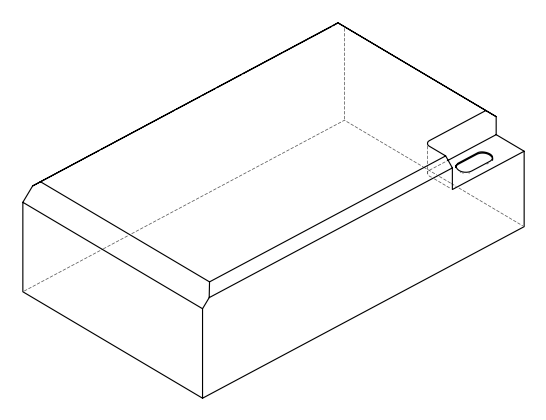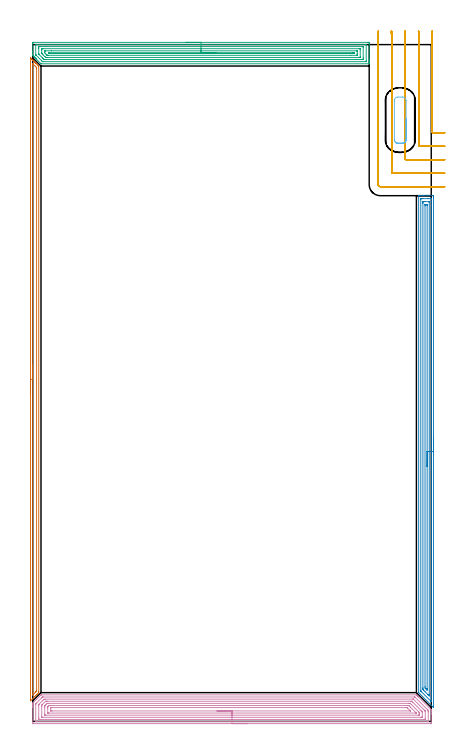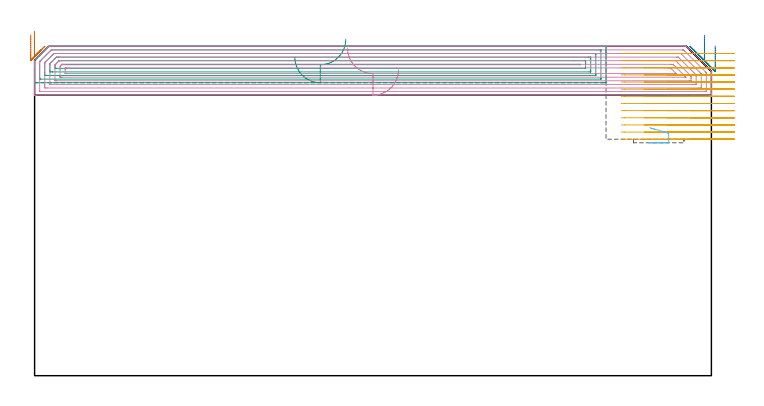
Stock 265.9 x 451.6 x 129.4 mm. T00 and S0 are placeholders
(PLAN: 6 operations, 1 tool changes, 60.4 min)
(1 AREA_MILL | FG_CHAMFER_SURFACE | UGT0205_001 | 6.99 min | 6599 mm3)
(2 AREA_MILL_1 | FG_CHAMFER_SURFACE_1 | UGT0205_001 | 10.99 min | 17305 mm3)
(3 AREA_MILL_2 | FG_CHAMFER_SURFACE_2 | UGT0205_001 | 10.9 min | 23566 mm3)
(4 AREA_MILL_3 | FG_CHAMFER_SURFACE_3 | UGT0205_001 | 15.05 min | 48293 mm3)
(5 MILL_CORNER_NOTCH_RECTANGULAR | CORNER_NOTCH_RECTANGULAR | NXT0201_011 | Follow Part, ap 3, ae 75% | 16.28 min | 150885 mm3)
(6 MILL_RECTANGULAR_POCKET | POCKET_RECTANGULAR_STRAIGHT | NXT0201_011 | Follow Part, ap 3, ae 75% | 0.25 min | 1106 mm3)
(TOOL UGT0205_001 | Chamfer Mill 20 x 3 x 45 deg. | D20 FL50 Z2)
(TOOL NXT0201_011 | ENDMILL 12mm [2P460-1200-NA 1630] | D12 FL38 Z6)
(OP 1 AREA_MILL)
G17 G21 G94 G90
T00 M6
G54
G17 G0 G90 X-1.5 Y218.25 S1061 M3
G43 Z139.4 H0
Z133.9
G94 G1 Y218.288 Z133.028 F250.
Y218.402 Z132.164
Y218.591 Z131.312
Y218.853 Z130.48
Y219.187 Z129.674
Y219.59 Z128.9
Y220.058 Z128.164
Y220.59 Z127.472
Y221.179 Z126.829
Y221.822 Z126.24
Y222.514 Z125.708
Y223.25 Z125.24
Y224.024 Z124.837
Y224.83 Z124.503
Y225.662 Z124.241
Y226.514 Z124.052
Y227.378 Z123.938
Y228.25 Z123.9
Y442.541
X-1.495 Y442.779 Z123.904
X-1.494 Y442.782 Z123.905
X-1.478 Y442.779 Z123.921
X-1.181 Y442.481 Z124.219
X-0.968 Y442.27 Z124.428
X-0.883 Y442.183 Z124.516
X-0.758 Y442.059 Z124.641
X-0.672 Y441.974 Z124.724
X-0.585 Y441.886 Z124.814
X-0.464 Y441.765 Z124.935
X-0.377 Y441.679 Z125.019
X-0.288 Y441.588 Z125.112
X-0.171 Y441.471 Z125.229
X-0.081 Y441.383 Z125.315
X0.01 Y441.29 Z125.41
X0.123 Y441.177 Z125.522
X0.215 Y441.087 Z125.611
X0.308 Y440.992 Z125.707
X0.417 Y440.884 Z125.816
X0.511 Y440.791 Z125.907
X0.606 Y440.695 Z126.005
X0.711 Y440.59 Z126.11
X0.806 Y440.496 Z126.202
X0.903 Y440.397 Z126.303
X1.004 Y440.296 Z126.404
X1.102 Y440.2 Z126.498
X1.201 Y440.099 Z126.601
X1.298 Y440.002 Z126.698
X1.398 Y439.904 Z126.794
X1.499 Y439.801 Z126.898
X1.592 Y439.708 Z126.991
X1.694 Y439.608 Z127.09
X1.797 Y439.504 Z127.196
X1.886 Y439.415 Z127.285
X1.989 Y439.313 Z127.385
X2.094 Y439.206 Z127.494
X2.179 Y439.121 Z127.579
X2.285 Y439.017 Z127.681
X2.392 Y438.908 Z127.792
X2.473 Y438.827 Z127.873
X2.581 Y438.721 Z127.977
X3.468 Y437.834 Z128.864
X3.584 Y437.717 Z128.982
X3.912 Y437.389 Z129.31
X3.928 Y437.372 Z129.325
X4.002 Y437.295 Z129.38
X4. Y436.824 Z129.4
Y19.676
X4.002 Y19.205 Z129.38
X3.927 Y19.126 Z129.325
X3.026 Y18.225 Z128.425
X2.691 Y17.89 Z128.088
X2.114 Y17.314 Z127.514
X1.398 Y16.597 Z126.797
X-0.377 Y14.823 Z125.022
X-1.329 Y13.87 Z124.069
X-1.412 Y13.79 Z123.986
X-1.491 Y13.714 Z123.905
X-1.498 Y13.826 Z123.902
X-1.499 Y13.87 Z123.901
X-1.5 Y228.25 Z123.9
X-0.086 Z125.314
Y438.61
X-0.081 Y438.919 Z125.319
X0.237 Y438.61 Z125.637
X1.694 Y437.157 Z127.094
X2.025 Y436.824 Z127.425
X2.581 Y436.257 Z127.981
X2.586 Y435.926 Z127.986
Y20.569
X2.581 Y20.242 Z127.981
X2.302 Y19.956 Z127.702
X2.026 Y19.676 Z127.426
X1.859 Y19.509 Z127.259
X0.524 Y18.174 Z125.924
X0.24 Y17.89 Z125.64
X0.077 Y17.731 Z125.477
X-0.081 Y17.581 Z125.319
X-0.086 Y17.89 Z125.314
Y17.894
Y228.25
Y229.122 Z125.352
Y229.986 Z125.466
Y230.838 Z125.655
Y231.67 Z125.917
Y232.476 Z126.251
Y233.25 Z126.654
Y233.986 Z127.123
Y234.678 Z127.654
Y235.321 Z128.243
Y235.91 Z128.886
Y236.442 Z129.578
Y236.91 Z130.314
Y237.313 Z131.088
Y237.647 Z131.894
Y237.909 Z132.726
Y238.098 Z133.578
Y238.212 Z134.443
Y238.25 Z135.314
G0 Z139.4
M5
M2
(OP 2 AREA_MILL_1)
G17 G21 G94 G90
T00 M6
G54
G17 G0 G90 X267.4 Y190.05 S1061 M3
G43 Z139.4 H0
Z129.5
G94 G1 Y190.012 Z128.628 F250.
Y189.898 Z127.763
Y189.709 Z126.912
Y189.447 Z126.08
Y189.113 Z125.274
Y188.71 Z124.5
Y188.242 Z123.764
Y187.71 Z123.072
Y187.121 Z122.429
Y186.478 Z121.84
Y185.786 Z121.308
Y185.05 Z120.84
Y184.276 Z120.437
Y183.47 Z120.103
Y182.638 Z119.841
Y181.786 Z119.652
Y180.922 Z119.538
Y180.05 Z119.5
X267.399 Y9.468 Z119.501
X267.398 Y9.431 Z119.502
X267.391 Y9.316 Z119.506
X267.324 Y9.378 Z119.573
X267.231 Y9.468 Z119.666
X267.136 Y9.563 Z119.762
X257.504 Y19.197 Z129.395
X257.502 Y19.202 Z129.397
X257.5 Y19.215 Z129.4
Y350.632
X257.503 Y350.791 Z129.388
X257.528 Y350.8 Z129.362
X257.89 Z129.009
X258.238 Z128.661
X258.905 Z127.99
X260.125 Z126.772
X260.678 Z126.217
X266.605 Z120.292
X266.881 Y350.797 Z120.016
X267.392 Y350.792 Z119.506
X267.395 Y350.703 Z119.503
X267.399 Y350.185 Z119.501
X267.4 Y349.663 Z119.5
Y180.05
X265.986 Z120.914
Y13.487
X265.981 Y13.276 Z120.919
X265.979 Y13.188 Z120.921
X265.927 Y13.232 Z120.973
X265.864 Y13.29 Z121.036
X265.663 Y13.487 Z121.237
X259.412 Y19.739 Z127.488
X259.027 Y20.131 Z127.873
X258.921 Y20.241 Z127.979
X258.919 Y20.292 Z127.981
X258.916 Y20.402 Z127.984
X258.914 Y20.622 Z127.986
Y348.39
X258.916 Y348.62 Z127.984
X258.918 Y348.73 Z127.982
X258.921 Y348.777 Z127.979
X258.997 Y348.79 Z127.903
X259.396 Y348.798 Z127.504
X259.791 Y348.799 Z127.109
X260.28 Y348.8 Z126.62
X263.825 Z123.075
X265.598 Z121.302
X265.849 Y348.798 Z121.051
X265.956 Y348.793 Z120.944
X265.974 Y348.791 Z120.926
X265.979 Y348.778 Z120.921
X265.982 Y348.728 Z120.918
X265.985 Y348.622 Z120.915
X265.986 Y348.409 Z120.914
Y180.05
X264.572 Z122.328
X264.571 Y17.952 Z122.329
X264.57 Y17.602 Z122.33
X264.566 Y17.059 Z122.334
X264.565 Y17.05 Z122.335
X264.546 Y17.059 Z122.354
X264.223 Y17.378 Z122.677
X263.647 Y17.952 Z123.253
X261.86 Y19.739 Z125.04
X260.967 Y20.632 Z125.933
X260.678 Y20.924 Z126.222
X260.38 Y21.228 Z126.52
X260.345 Y21.266 Z126.555
X260.335 Y21.316 Z126.565
X260.332 Y21.408 Z126.568
X260.33 Y21.525 Z126.57
X260.329 Y21.876 Z126.571
X260.328 Y22.418 Z126.572
X260.329 Y345.72 Z126.571
X260.33 Y346.071 Z126.57
X260.334 Y346.613 Z126.566
X260.336 Y346.779 Z126.564
X260.499 Y346.793 Z126.401
X260.678 Y346.797 Z126.222
X261.378 Y346.8 Z125.522
X261.564 Z125.336
X264.037 Z122.863
X264.223 Y346.799 Z122.677
X264.408 Y346.796 Z122.492
X264.531 Y346.791 Z122.369
X264.566 Y346.788 Z122.334
X264.567 Y346.772 Z122.333
X264.569 Y346.73 Z122.331
X264.571 Y346.613 Z122.329
X264.572 Y180.05 Z122.328
X263.157 Z123.743
Y21.706
X263.156 Y21.525 Z123.744
X263.15 Y20.955 Z123.75
X263.144 Y20.916 Z123.756
X263.063 Y20.994 Z123.837
X262.884 Y21.168 Z124.016
X262.524 Y21.525 Z124.376
X262.45 Y21.599 Z124.45
X262.044 Y22.011 Z124.856
X261.841 Y22.22 Z125.059
X261.75 Y22.321 Z125.15
X261.743 Y23.311 Z125.157
Y343.934
X261.747 Y344.642 Z125.153
X261.75 Y344.747 Z125.15
X261.757 Y344.79 Z125.143
X261.806 Y344.792 Z125.094
X262.02 Y344.796 Z124.88
X262.45 Y344.8 Z124.45
X262.477 Z124.423
X262.888 Y344.799 Z124.012
X263.093 Y344.798 Z123.807
X263.144 Y344.794 Z123.756
X263.152 Y344.791 Z123.748
X263.154 Y344.786 Z123.746
X263.156 Y344.765 Z123.744
X263.157 Y344.699 Z123.743
Y344.114
Y180.05
Y179.178 Z123.781
Y178.314 Z123.895
Y177.462 Z124.083
Y176.63 Z124.346
Y175.824 Z124.68
Y175.05 Z125.082
Y174.314 Z125.551
Y173.622 Z126.082
Y172.979 Z126.672
Y172.39 Z127.315
Y171.858 Z128.007
Y171.39 Z128.743
Y170.987 Z129.516
Y170.653 Z130.322
Y170.391 Z131.154
Y170.202 Z132.006
Y170.088 Z132.871
Y170.05 Z133.743
G0 Z139.4
M5
M2
(OP 3 AREA_MILL_2)
G17 G21 G94 G90
T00 M6
G54
G17 G0 G90 X102.25 Y453.1 S1061 M3
G43 Z139.4 H0
Z125.1
G94 G1 X102.288 Z124.229 F250.
X102.402 Z123.364
X102.591 Z122.512
X102.853 Z121.68
X103.187 Z120.874
X103.59 Z120.1
X104.058 Z119.364
X104.59 Z118.672
X105.179 Z118.029
X105.822 Z117.44
X106.514 Z116.909
X107.25 Z116.44
X108.024 Z116.037
X108.83 Z115.703
X109.662 Z115.441
X110.514 Z115.252
X111.378 Z115.138
X112.25 Z115.1
X223.373
X223.886 Y453.098 Z115.102
X224.393 Y453.094 Z115.104
X224.491 Y453.092 Z115.106
X224.496 Y452.591 Z115.606
X224.5 Y451.982 Z116.215
Y441.965 Z126.229
Y441.412 Z126.785
Y441.08 Z127.117
Y440.527 Z127.669
Y440.194 Z128.001
Y439.529 Z128.671
Y439.182 Z129.017
Y438.825 Z129.366
X224.492 Y438.802 Z129.388
X224.333 Y438.8 Z129.4
X5.973
X5.499 Y438.807 Z129.393
X5.455 Y438.844 Z129.355
X2.333 Y441.965 Z126.231
X2.27 Y442.03 Z126.169
X2.103 Y442.197 Z126.002
X2.038 Y442.26 Z125.936
X1.977 Y442.323 Z125.876
X1.805 Y442.494 Z125.705
X1.743 Y442.555 Z125.641
X1.684 Y442.615 Z125.584
X1.507 Y442.792 Z125.407
X1.448 Y442.851 Z125.346
X1.391 Y442.908 Z125.291
X1.21 Y443.09 Z125.109
X1.153 Y443.146 Z125.051
X1.099 Y443.201 Z124.998
X0.912 Y443.388 Z124.811
X0.858 Y443.441 Z124.756
X0.806 Y443.494 Z124.705
X0.614 Y443.685 Z124.514
X0.562 Y443.736 Z124.461
X0.417 Y443.883 Z124.317
X0.317 Y443.983 Z124.217
X0.12 Y444.179 Z124.019
X0.019 Y444.282 Z123.915
X0.001 Y444.307 Z123.889
X0. Y444.678 Z123.521
Y445.507 Z122.687
Y446.725 Z121.471
Y447.278 Z120.916
Y452.315 Z115.882
X0.003 Y452.591 Z115.606
X0.009 Y453.092 Z115.106
X0.107 Y453.094 Z115.104
X0.614 Y453.1 Z115.1
X112.25
Y451.686 Z116.514
X222.322 Y451.685 Z116.515
X222.422 Y451.684 Z116.516
X222.472 Y451.681 Z116.519
X222.489 Y451.679 Z116.521
X222.491 Y451.664 Z116.536
X222.496 Y451.555 Z116.645
X222.5 Y451.309 Z116.891
X222.499 Y440.683 Z127.517
X222.495 Y440.286 Z127.914
X222.49 Y440.234 Z127.966
X222.486 Y440.22 Z127.98
X222.48 Y440.219 Z127.981
X222.427 Y440.216 Z127.984
X222.318 Y440.215 Z127.985
X222.1 Y440.214 Z127.986
X6.846
X6.628 Y440.217 Z127.983
X6.574 Y440.219 Z127.981
X6.551 Y440.221 Z127.979
X6.497 Y440.265 Z127.935
X6.285 Y440.471 Z127.729
X5.973 Y440.777 Z127.423
X2.401 Y444.349 Z123.851
X2.131 Y444.622 Z123.578
X2.044 Y444.714 Z123.486
X2.015 Y444.747 Z123.453
X2.01 Y444.771 Z123.429
X2.005 Y444.82 Z123.38
X2.001 Y445.018 Z123.182
Y451.217 Z116.983
X2.005 Y451.614 Z116.586
X2.01 Y451.666 Z116.534
X2.014 Y451.68 Z116.52
X2.02 Y451.681 Z116.519
X2.073 Y451.684 Z116.516
X2.182 Y451.685 Z116.515
X2.401 Y451.686 Z116.514
X112.25
Y450.271 Z117.929
X220.313
X220.426 Y450.269 Z117.931
X220.467 Y450.267 Z117.933
X220.483 Y450.265 Z117.935
X220.49 Y450.242 Z117.958
X220.495 Y450.12 Z118.08
X220.499 Y449.935 Z118.265
X220.5 Y449.75 Z118.45
Y442.666 Z125.534
X220.495 Y441.965 Z126.235
X220.491 Y441.789 Z126.411
X220.474 Y441.635 Z126.565
X220.313 Y441.634 Z126.566
X219.759 Y441.63 Z126.57
X215.587 Y441.628 Z126.572
X8.652 Y441.629 Z126.571
X8.097 Y441.63 Z126.57
X7.759 Y441.633 Z126.567
X7.647 Y441.635 Z126.565
X7.567 Y441.644 Z126.556
X7.501 Y441.707 Z126.493
X7.237 Y441.965 Z126.235
X6.866 Y442.333 Z125.867
X6.348 Y442.851 Z125.349
X4.187 Y445.014 Z123.186
X4.068 Y445.139 Z123.061
X4.01 Y445.201 Z122.999
X4.006 Y445.322 Z122.878
X4.002 Y445.507 Z122.693
X4. Y445.692 Z122.508
Y449.234 Z118.966
X4.005 Y449.935 Z118.265
X4.009 Y450.111 Z118.089
X4.026 Y450.265 Z117.935
X4.187 Y450.266 Z117.934
X4.741 Y450.27 Z117.93
X8.965 Y450.271 Z117.929
X112.25
Y448.857 Z119.343
X217.828
X218.394 Y448.854 Z119.346
X218.455 Y448.852 Z119.348
X218.49 Y448.85 Z119.35
X218.492 Y448.805 Z119.395
X218.496 Y448.6 Z119.6
X218.5 Y448.191 Z120.009
Y443.736 Z124.464
X218.495 Y443.307 Z124.893
X218.49 Y443.093 Z125.107
X218.486 Y443.049 Z125.151
X218.433 Y443.047 Z125.153
X218.331 Y443.045 Z125.155
X217.634 Y443.043 Z125.157
X217.44
X9.351
X8.652 Y443.049 Z125.151
X8.611 Y443.05 Z125.15
X8.564 Y443.092 Z125.108
X8.469 Y443.184 Z125.016
X8.281 Y443.368 Z124.832
X7.912 Y443.736 Z124.464
X6.866 Y444.783 Z123.417
X6.149 Y445.507 Z122.693
X6.048 Y445.613 Z122.587
X6.01 Y445.67 Z122.53
X6.008 Y445.722 Z122.478
X6.003 Y445.936 Z122.264
X6. Y446.366 Z121.834
Y448.137 Z120.063
Y448.164 Z120.036
X6.005 Y448.593 Z119.607
X6.01 Y448.807 Z119.393
X6.014 Y448.851 Z119.349
X6.067 Y448.853 Z119.347
X6.169 Y448.855 Z119.345
X6.866 Y448.857 Z119.343
X7.06
X112.25
Y447.443 Z120.757
X216.014
X216.347 Y447.441 Z120.759
X216.441 Y447.439 Z120.761
X216.491 Y447.436 Z120.764
X216.493 Y447.426 Z120.774
X216.497 Y447.371 Z120.829
X216.499 Y447.278 Z120.922
X216.5 Y445.507 Z122.693
X216.499 Y444.862 Z123.338
X216.494 Y444.622 Z123.578
X216.49 Y444.467 Z123.733
X216.18 Y444.46 Z123.74
X216.013 Y444.458 Z123.742
X211.925 Y444.457 Z123.743
X10.438
X9.71 Y444.459 Z123.741
X9.671 Y444.461 Z123.739
X9.654 Y444.463 Z123.737
X9.623 Y444.487 Z123.713
X9.545 Y444.555 Z123.645
X9.477 Y444.622 Z123.578
X8.652 Y445.447 Z122.753
X8.595 Y445.507 Z122.693
X8.01 Y446.144 Z122.056
X8.007 Y446.393 Z121.807
X8.002 Y447.037 Z121.163
X8.006 Y447.278 Z120.922
X8.01 Y447.433 Z120.767
X8.32 Y447.439 Z120.761
X8.487 Y447.442 Z120.758
X12.594 Y447.443 Z120.757
X112.25
Y446.029 Z122.171
X213.903 Y446.028 Z122.172
X214.062 Y446.027 Z122.173
X214.436 Y446.022 Z122.178
X214.49 Y446.016 Z122.184
X214.492 Y445.966 Z122.234
X214.467 Y445.878 Z122.322
X214.363 Y445.876 Z122.324
X214.062 Y445.873 Z122.327
X213.695 Y445.871 Z122.329
X213.536
X10.964
X10.805 Y445.873 Z122.327
X10.726 Y445.876 Z122.324
X10.68 Y445.879 Z122.321
X10.659 Y445.896 Z122.304
X10.599 Y445.951 Z122.249
X10.559 Y445.991 Z122.209
X10.538 Y446.017 Z122.183
X10.536 Y446.022 Z122.178
X10.567 Y446.024 Z122.176
X10.726 Y446.028 Z122.172
X10.805 Y446.029 Z122.171
X112.25
X113.122 Z122.209
X113.986 Z122.323
X114.838 Z122.512
X115.67 Z122.774
X116.476 Z123.108
X117.25 Z123.511
X117.986 Z123.98
X118.678 Z124.511
X119.321 Z125.1
X119.91 Z125.743
X120.442 Z126.435
X120.91 Z127.171
X121.313 Z127.945
X121.647 Z128.751
X121.909 Z129.583
X122.098 Z130.435
X122.212 Z131.3
X122.25 Z132.171
G0 Z139.4
M5
M2
(OP 4 AREA_MILL_3)
G17 G21 G94 G90
T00 M6
G54
G17 G0 G90 X142.95 Y-1.5 S1061 M3
G43 Z139.4 H0
Z120.2
G94 G1 X142.912 Z119.328 F250.
X142.798 Z118.464
X142.609 Z117.612
X142.347 Z116.78
X142.013 Z115.974
X141.61 Z115.2
X141.141 Z114.464
X140.61 Z113.772
X140.021 Z113.129
X139.378 Z112.54
X138.686 Z112.008
X137.95 Z111.54
X137.176 Z111.137
X136.37 Z110.803
X135.538 Z110.541
X134.686 Z110.352
X133.822 Z110.238
X132.95 Z110.2
X0.628
X0.126 Y-1.495 Z110.203
X0.01 Y-1.492 Z110.206
X0. Y-1.371 Z110.327
Y9.416 Z121.11
Y9.938 Z121.634
Y10.293 Z121.989
Y10.815 Z122.511
Y11.17 Z122.864
Y12.047 Z123.745
X0.002 Y12.192 Z123.888
X0.032 Y12.233 Z123.931
X2.416 Y14.617 Z126.316
X5.098 Y17.298 Z128.998
X5.48 Y17.676 Z129.376
X5.5 Y17.693 Z129.393
X5.992 Y17.7 Z129.4
X255.884
X255.994 Y17.696 Z129.389
X256.078 Y17.623 Z129.32
X256.331 Y17.37 Z129.068
X256.392 Y17.309 Z129.006
X256.448 Y17.252 Z128.951
X256.629 Y17.071 Z128.77
X256.684 Y17.017 Z128.714
X256.735 Y16.965 Z128.664
X256.927 Y16.773 Z128.472
X256.977 Y16.725 Z128.422
X257.022 Y16.678 Z128.377
X257.225 Y16.475 Z128.174
X257.269 Y16.432 Z128.13
X257.309 Y16.391 Z128.09
X265.747 Y7.954 Z119.651
X265.868 Y7.83 Z119.527
X265.898 Y7.792 Z119.488
X265.9 Y7.567 Z119.266
Y6.784 Z118.479
Y5.552 Z117.249
Y5.03 Z116.724
Y-0.849 Z110.849
X265.896 Y-1.11 Z110.588
X265.89 Y-1.493 Z110.205
X265.666 Y-1.496 Z110.202
X265.272 Y-1.5 Z110.2
X132.95
Y-0.086 Z111.614
X2.416
X2.265 Y-0.085 Z111.615
X2.057 Y-0.08 Z111.62
X2.012 Y-0.079 Z111.621
X2.007 Y-0.05 Z111.65
X2.004 Y-0.015 Z111.685
X2.001 Y0.175 Z111.875
X2. Y11.17 Z122.87
X2.002 Y11.576 Z123.276
X2.008 Y11.695 Z123.395
X2.012 Y11.75 Z123.45
X2.356 Y12.106 Z123.806
X5.992 Y15.743 Z127.443
X6.343 Y16.089 Z127.789
X6.528 Y16.268 Z127.968
X6.542 Y16.279 Z127.979
X6.562 Y16.282 Z127.982
X6.607 Y16.284 Z127.984
X6.7 Y16.285 Z127.985
X6.886 Y16.286 Z127.986
X254.543 Y16.285 Z127.985
X254.694
X254.878 Y16.281 Z127.981
X254.923 Y16.279 Z127.979
X254.978 Y16.26 Z127.96
X255.165 Y16.079 Z127.779
X255.437 Y15.812 Z127.512
X263.588 Y7.661 Z119.361
X263.687 Y7.559 Z119.259
X263.872 Y7.366 Z119.066
X263.89 Y7.263 Z118.963
X263.896 Y6.784 Z118.484
X263.9 Y6.376 Z118.076
Y0.237 Z111.937
X263.898 Y0.1 Z111.8
X263.894 Y-0.008 Z111.692
X263.89 Y-0.075 Z111.625
X263.855 Y-0.079 Z111.621
X263.484 Y-0.084 Z111.616
X263.334 Y-0.085 Z111.615
X132.95 Y-0.086 Z111.614
Y1.328 Z113.028
X4.902 Y1.329 Z113.029
X4.204 Y1.334 Z113.034
X4.017 Y1.335 Z113.035
X4.009 Y1.522 Z113.222
X4.002 Y1.72 Z113.42
X4. Y2.399 Z114.099
Y2.599 Z114.299
Y10.493 Z122.193
X4.007 Y11.17 Z122.87
X4.01 Y11.269 Z122.969
X4.021 Y11.31 Z123.01
X4.039 Y11.332 Z123.032
X4.204 Y11.504 Z123.204
X6.886 Y14.187 Z125.887
X7.136 Y14.433 Z126.133
X7.389 Y14.678 Z126.378
X7.59 Y14.866 Z126.566
X8.675 Y14.871 Z126.571
X253.649
X253.846 Y14.868 Z126.568
X253.901 Y14.865 Z126.565
X253.927 Y14.862 Z126.562
X253.942 Y14.85 Z126.55
X254.004 Y14.794 Z126.494
X254.122 Y14.678 Z126.378
X261.139 Y7.661 Z119.361
X261.696 Y7.103 Z118.803
X261.851 Y6.94 Z118.64
X261.888 Y6.901 Z118.601
X261.893 Y6.851 Z118.551
X261.896 Y6.784 Z118.484
X261.899 Y6.584 Z118.284
Y2.199 Z113.899
X261.89 Y1.522 Z113.222
X261.886 Y1.335 Z113.035
X260.802 Y1.329 Z113.029
X132.95 Y1.328 Z113.028
Y2.743 Z114.443
X6.536
X6.149 Y2.744 Z114.444
X6.081 Y2.746 Z114.446
X6.017 Y2.749 Z114.449
X6.01 Y2.842 Z114.542
X6. Y3.268 Z114.968
Y10.285 Z121.985
X6.007 Y10.727 Z122.427
X6.01 Y10.834 Z122.534
X6.062 Y10.902 Z122.602
X6.16 Y11.006 Z122.706
X6.319 Y11.17 Z122.87
X8.371 Y13.222 Z124.922
X8.473 Y13.322 Z125.022
X8.557 Y13.401 Z125.101
X8.612 Y13.45 Z125.15
X8.675 Y13.452 Z125.152
X9.026 Y13.456 Z125.156
X9.569 Y13.457 Z125.157
X9.919
X252.212
X252.755 Y13.455 Z125.155
X252.832 Y13.453 Z125.153
X252.876 Y13.451 Z125.151
X252.918 Y13.421 Z125.121
X253.09 Y13.255 Z124.955
X253.427 Y12.924 Z124.624
X259.013 Y7.338 Z119.038
X259.565 Y6.784 Z118.484
X259.743 Y6.602 Z118.302
X259.879 Y6.46 Z118.16
X259.89 Y6.349 Z118.049
X259.9 Y5.915 Z117.615
Y3.283 Z114.983
X259.89 Y2.842 Z114.542
X259.874 Y2.749 Z114.449
X259.738 Y2.746 Z114.446
X259.556 Y2.744 Z114.444
X259.013 Y2.743 Z114.443
X258.663
X132.95
Y4.157 Z115.857
X8.675
X8.229 Y4.161 Z115.861
X8.017 Y4.164 Z115.864
X8.01 Y4.285 Z115.985
X8.001 Y4.814 Z116.514
X8. Y9.416 Z121.116
X8.001 Y10.076 Z121.776
X8.006 Y10.293 Z121.993
X8.01 Y10.375 Z122.075
X8.022 Y10.412 Z122.112
X8.051 Y10.445 Z122.145
X8.151 Y10.55 Z122.25
X8.279 Y10.681 Z122.381
X8.722 Y11.124 Z122.824
X9.569 Y11.969 Z123.669
X9.61 Y12.006 Z123.706
X9.64 Y12.03 Z123.73
X9.685 Y12.036 Z123.736
X9.795 Y12.039 Z123.739
X10.018 Y12.042 Z123.742
X10.463 Y12.043 Z123.743
X250.967
X251.861 Y12.034 Z123.734
X252.732 Y11.17 Z122.87
X257.225 Y6.676 Z118.376
X257.611 Y6.287 Z117.987
X257.799 Y6.094 Z117.794
X257.89 Y6. Z117.7
X257.892 Y5.907 Z117.607
X257.899 Y5.246 Z116.946
Y5.03 Z116.73
X257.893 Y4.375 Z116.075
X257.883 Y4.164 Z115.864
X257.67 Y4.161 Z115.861
X257.225 Y4.157 Z115.857
X132.95
Y5.571 Z117.271
X10.805
X10.463 Y5.572 Z117.272
X10.12 Y5.575 Z117.275
X10.024 Y5.578 Z117.278
X10.009 Y5.581 Z117.281
X10.006 Y5.597 Z117.297
X10.003 Y5.635 Z117.335
X10.001 Y5.756 Z117.456
X10. Y5.907 Z117.607
Y8.539 Z120.239
Y8.992 Z120.692
X10.003 Y9.416 Z121.116
X10.009 Y9.861 Z121.561
X10.023 Y9.963 Z121.663
X10.401 Y10.353 Z122.053
X10.463 Y10.414 Z122.114
X10.621 Y10.566 Z122.266
X10.677 Y10.617 Z122.317
X10.739 Y10.622 Z122.322
X11.017 Y10.626 Z122.326
X11.357 Y10.628 Z122.328
X11.908 Y10.629 Z122.329
X249.73
X250.073 Y10.628 Z122.328
X250.629 Y10.625 Z122.325
X250.791 Y10.622 Z122.322
X250.967 Y10.475 Z122.175
X251.155 Y10.293 Z121.993
X251.861 Y9.591 Z121.291
X252.037 Y9.416 Z121.116
X255.437 Y6.015 Z117.715
X255.545 Y5.907 Z117.607
X255.647 Y5.802 Z117.502
X255.837 Y5.603 Z117.303
X255.861 Y5.575 Z117.275
X255.857 Y5.574 Z117.274
X255.829 Y5.573 Z117.273
X255.78 Y5.571 Z117.271
X132.95
Y6.985 Z118.685
X12.94
X12.251 Y6.987 Z118.687
X12.042 Y6.99 Z118.69
X12.009 Y6.992 Z118.692
X12.007 Y7.001 Z118.701
X12.002 Y7.029 Z118.729
X12. Y8.539 Z120.239
X12.001 Y8.784 Z120.484
X12.005 Y9.031 Z120.731
X12.01 Y9.193 Z120.893
X12.021 Y9.209 Z120.909
X12.037 Y9.211 Z120.911
X12.079 Y9.213 Z120.913
X12.251 Y9.214 Z120.914
X12.456 Y9.215 Z120.915
X249.179 Y9.214 Z120.914
X249.385 Y9.213 Z120.913
X249.728 Y9.209 Z120.909
X249.767 Y9.208 Z120.908
X249.823 Y9.168 Z120.868
X249.935 Y9.062 Z120.762
X250.073 Y8.929 Z120.629
X251.861 Y7.142 Z118.842
X251.972 Y7.027 Z118.727
X251.99 Y7.006 Z118.706
X251.999 Y6.992 Z118.692
X251.985 Y6.991 Z118.691
X251.861 Y6.988 Z118.688
X251.656 Y6.986 Z118.686
X132.95 Y6.985 Z118.685
X132.078 Z118.723
X131.213 Z118.837
X130.362 Z119.026
X129.53 Z119.288
X128.724 Z119.622
X127.95 Z120.025
X127.214 Z120.494
X126.522 Z121.025
X125.879 Z121.614
X125.29 Z122.257
X124.758 Z122.95
X124.29 Z123.685
X123.887 Z124.459
X123.553 Z125.265
X123.291 Z126.097
X123.102 Z126.949
X122.988 Z127.814
X122.95 Z128.685
G0 Z139.4
M5
M2
(OP 5 MILL_CORNER_NOTCH_RECTANGULAR)
G17 G21 G94 G90
T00 M6
G54
G17 G0 G90 X266.344 Y460.57 S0 M3
G43 Z139.4 H1
Z126.592
G94 G1 X266.469 Y457.573 F250.
G2 X266.5 Y456.072 R36. F500.
G1 Y393.396
G3 X267.096 Y392.8 R0.6
G1 X271.362
G2 X271.9 Y392.796 R36.
G1 X274.9 Y392.751 F250.
G0 Z139.4
X257.287 Y460.595
Z126.592
G1 X257.457 Y457.6
G2 X257.5 Y456.072 R27. F500.
G1 Y384.396
G3 X258.096 Y383.8 R0.6
G1 X271.362
G2 X271.9 Y383.795 R27.
G1 X274.899 Y383.735 F250.
G0 Z139.4
X248.18 Y460.589
Z126.592
G1 X248.435 Y457.6
G2 X248.5 Y456.072 R18. F500.
G1 Y375.396
G3 X249.096 Y374.8 R0.6
G1 X271.362
G2 X271.9 Y374.792 R18.
G1 X274.899 Y374.702 F250.
G0 Z139.4
X238.86 Y460.556
Z126.592
G1 X239.369 Y457.6
G2 X239.5 Y456.072 R9. F500.
G1 Y366.396
G3 X240.096 Y365.8 R0.6
G1 X271.362
G2 X271.9 Y365.784 R9.
G1 X274.895 Y365.604 F250.
G0 Z139.4
X230.5 Y459.072
Z126.592
G1 Y456.072
Y358.2 F500.
G3 X231.9 Y356.8 R1.4
G1 X271.362
X274.362 F250.
G0 Z139.4
X266.353 Y460.57
Z123.785
G1 X266.472 Y457.573
G2 X266.5 Y456.146 R36. F500.
G1 Y393.396
G3 X267.096 Y392.8 R0.6
G1 X271.9
X274.9 F250.
G0 Z139.4
X257.299 Y460.596
Z123.785
G1 X257.461 Y457.6
G2 X257.5 Y456.146 R27. F500.
G1 Y384.396
G3 X258.096 Y383.8 R0.6
G1 X271.9
X274.9 F250.
G0 Z139.4
X248.199 Y460.59
Z123.785
G1 X248.441 Y457.6
G2 X248.5 Y456.146 R18. F500.
G1 Y375.396
G3 X249.096 Y374.8 R0.6
G1 X271.9
X274.9 F250.
G0 Z139.4
X238.897 Y460.561
Z123.785
G1 X239.382 Y457.6
G2 X239.5 Y456.146 R9. F500.
G1 Y366.396
G3 X240.096 Y365.8 R0.6
G1 X271.9
X274.9 F250.
G0 Z139.4
X230.5 Y459.146
Z123.785
G1 Y456.146
Y358.2 F500.
G3 X231.9 Y356.8 R1.4
G1 X271.9
X274.9 F250.
G0 Z139.4
X266.491 Y460.57
Z120.977
G1 X266.5 Y457.57
Y457.468 F500.
Y393.396
G3 X267.096 Y392.8 R0.6
G1 X271.9
X274.9 F250.
G0 Z139.4
X257.485 Y460.6
Z120.977
G1 X257.5 Y457.6
Y457.468 F500.
Y384.396
G3 X258.096 Y383.8 R0.6
G1 X271.9
X274.9 F250.
G0 Z139.4
X248.478 Y460.6
Z120.977
G1 X248.5 Y457.6
Y457.468 F500.
Y375.396
G3 X249.096 Y374.8 R0.6
G1 X271.9
X274.9 F250.
G0 Z139.4
X239.455 Y460.6
Z120.977
G1 X239.499 Y457.6
X239.5 Y457.468 F500.
Y366.396
G3 X240.096 Y365.8 R0.6
G1 X271.9
X274.9 F250.
G0 Z139.4
X230.5 Y460.468
Z120.977
G1 Y457.468
Y358.2 F500.
G3 X231.9 Y356.8 R1.4
G1 X271.9
X274.9 F250.
G0 Z139.4
X266.5 Y460.57
Z118.169
G1 Y457.57
Y393.396 F500.
G3 X267.096 Y392.8 R0.6
G1 X271.9
X274.9 F250.
G0 Z139.4
X257.5 Y460.6
Z118.169
G1 Y457.6
Y384.396 F500.
G3 X258.096 Y383.8 R0.6
G1 X271.9
X274.9 F250.
G0 Z139.4
X248.5 Y460.6
Z118.169
G1 Y457.6
Y375.396 F500.
G3 X249.096 Y374.8 R0.6
G1 X271.9
X274.9 F250.
G0 Z139.4
X239.5 Y460.6
Z118.169
G1 Y457.6
Y366.396 F500.
G3 X240.096 Y365.8 R0.6
G1 X271.9
X274.9 F250.
G0 Z139.4
X230.5 Y460.6
Z118.169
G1 Y457.6
Y358.2 F500.
G3 X231.9 Y356.8 R1.4
G1 X271.9
X274.9 F250.
G0 Z139.4
X266.5 Y460.57
Z115.361
G1 Y457.57
Y393.396 F500.
G3 X267.096 Y392.8 R0.6
G1 X271.9
X274.9 F250.
G0 Z139.4
X257.5 Y460.6
Z115.361
G1 Y457.6
Y384.396 F500.
G3 X258.096 Y383.8 R0.6
G1 X271.9
X274.9 F250.
G0 Z139.4
X248.5 Y460.6
Z115.361
G1 Y457.6
Y375.396 F500.
G3 X249.096 Y374.8 R0.6
G1 X271.9
X274.9 F250.
G0 Z139.4
X239.5 Y460.6
Z115.361
G1 Y457.6
Y366.396 F500.
G3 X240.096 Y365.8 R0.6
G1 X271.9
X274.9 F250.
G0 Z139.4
X230.5 Y460.6
Z115.361
G1 Y457.6
Y358.2 F500.
G3 X231.9 Y356.8 R1.4
G1 X271.9
X274.9 F250.
G0 Z139.4
X266.5 Y460.57
Z112.554
G1 Y457.57
Y393.396 F500.
G3 X267.096 Y392.8 R0.6
G1 X271.9
X274.9 F250.
G0 Z139.4
X257.5 Y460.6
Z112.554
G1 Y457.6
Y384.396 F500.
G3 X258.096 Y383.8 R0.6
G1 X271.9
X274.9 F250.
G0 Z139.4
X248.5 Y460.6
Z112.554
G1 Y457.6
Y375.396 F500.
G3 X249.096 Y374.8 R0.6
G1 X271.9
X274.9 F250.
G0 Z139.4
X239.5 Y460.6
Z112.554
G1 Y457.6
Y366.396 F500.
G3 X240.096 Y365.8 R0.6
G1 X271.9
X274.9 F250.
G0 Z139.4
X230.5 Y460.6
Z112.554
G1 Y457.6
Y358.2 F500.
G3 X231.9 Y356.8 R1.4
G1 X271.9
X274.9 F250.
G0 Z139.4
X266.5 Y460.57
Z109.746
G1 Y457.57
Y393.396 F500.
G3 X267.096 Y392.8 R0.6
G1 X271.9
X274.9 F250.
G0 Z139.4
X257.5 Y460.6
Z109.746
G1 Y457.6
Y384.396 F500.
G3 X258.096 Y383.8 R0.6
G1 X271.9
X274.9 F250.
G0 Z139.4
X248.5 Y460.6
Z109.746
G1 Y457.6
Y375.396 F500.
G3 X249.096 Y374.8 R0.6
G1 X271.9
X274.9 F250.
G0 Z139.4
X239.5 Y460.6
Z109.746
G1 Y457.6
Y366.396 F500.
G3 X240.096 Y365.8 R0.6
G1 X271.9
X274.9 F250.
G0 Z139.4
X230.5 Y460.6
Z109.746
G1 Y457.6
Y358.2 F500.
G3 X231.9 Y356.8 R1.4
G1 X271.9
X274.9 F250.
G0 Z139.4
X266.5 Y460.57
Z106.938
G1 Y457.57
Y393.396 F500.
G3 X267.096 Y392.8 R0.6
G1 X271.9
X274.9 F250.
G0 Z139.4
X257.5 Y460.6
Z106.938
G1 Y457.6
Y384.396 F500.
G3 X258.096 Y383.8 R0.6
G1 X271.9
X274.9 F250.
G0 Z139.4
X248.5 Y460.6
Z106.938
G1 Y457.6
Y375.396 F500.
G3 X249.096 Y374.8 R0.6
G1 X271.9
X274.9 F250.
G0 Z139.4
X239.5 Y460.6
Z106.938
G1 Y457.6
Y366.396 F500.
G3 X240.096 Y365.8 R0.6
G1 X271.9
X274.9 F250.
G0 Z139.4
X230.5 Y460.6
Z106.938
G1 Y457.6
Y358.2 F500.
G3 X231.9 Y356.8 R1.4
G1 X271.9
X274.9 F250.
G0 Z139.4
X266.5 Y460.57
Z104.131
G1 Y457.57
Y393.396 F500.
G3 X267.096 Y392.8 R0.6
G1 X271.9
X274.9 F250.
G0 Z139.4
X257.5 Y460.6
Z104.131
G1 Y457.6
Y384.396 F500.
G3 X258.096 Y383.8 R0.6
G1 X271.9
X274.9 F250.
G0 Z139.4
X248.5 Y460.6
Z104.131
G1 Y457.6
Y375.396 F500.
G3 X249.096 Y374.8 R0.6
G1 X271.9
X274.9 F250.
G0 Z139.4
X239.5 Y460.6
Z104.131
G1 Y457.6
Y366.396 F500.
G3 X240.096 Y365.8 R0.6
G1 X271.9
X274.9 F250.
G0 Z139.4
X230.5 Y460.6
Z104.131
G1 Y457.6
Y358.2 F500.
G3 X231.9 Y356.8 R1.4
G1 X271.9
X274.9 F250.
G0 Z139.4
X266.5 Y460.57
Z101.323
G1 Y457.57
Y393.396 F500.
G3 X267.096 Y392.8 R0.6
G1 X271.9
X274.9 F250.
G0 Z139.4
X257.5 Y460.6
Z101.323
G1 Y457.6
Y384.396 F500.
G3 X258.096 Y383.8 R0.6
G1 X271.9
X274.9 F250.
G0 Z139.4
X248.5 Y460.6
Z101.323
G1 Y457.6
Y375.396 F500.
G3 X249.096 Y374.8 R0.6
G1 X271.9
X274.9 F250.
G0 Z139.4
X239.5 Y460.6
Z101.323
G1 Y457.6
Y366.396 F500.
G3 X240.096 Y365.8 R0.6
G1 X271.9
X274.9 F250.
G0 Z139.4
X230.5 Y460.6
Z101.323
G1 Y457.6
Y358.2 F500.
G3 X231.9 Y356.8 R1.4
G1 X271.9
X274.9 F250.
G0 Z139.4
X266.5 Y460.57
Z98.515
G1 Y457.57
Y393.396 F500.
G3 X267.096 Y392.8 R0.6
G1 X271.9
X274.9 F250.
G0 Z139.4
X257.5 Y460.6
Z98.515
G1 Y457.6
Y384.396 F500.
G3 X258.096 Y383.8 R0.6
G1 X271.9
X274.9 F250.
G0 Z139.4
X248.5 Y460.6
Z98.515
G1 Y457.6
Y375.396 F500.
G3 X249.096 Y374.8 R0.6
G1 X271.9
X274.9 F250.
G0 Z139.4
X239.5 Y460.6
Z98.515
G1 Y457.6
Y366.396 F500.
G3 X240.096 Y365.8 R0.6
G1 X271.9
X274.9 F250.
G0 Z139.4
X230.5 Y460.6
Z98.515
G1 Y457.6
Y358.2 F500.
G3 X231.9 Y356.8 R1.4
G1 X271.9
X274.9 F250.
G0 Z139.4
X266.5 Y460.57
Z95.708
G1 Y457.57
Y393.396 F500.
G3 X267.096 Y392.8 R0.6
G1 X271.9
X274.9 F250.
G0 Z139.4
X257.5 Y460.6
Z95.708
G1 Y457.6
Y384.396 F500.
G3 X258.096 Y383.8 R0.6
G1 X271.9
X274.9 F250.
G0 Z139.4
X248.5 Y460.6
Z95.708
G1 Y457.6
Y375.396 F500.
G3 X249.096 Y374.8 R0.6
G1 X271.9
X274.9 F250.
G0 Z139.4
X239.5 Y460.6
Z95.708
G1 Y457.6
Y366.396 F500.
G3 X240.096 Y365.8 R0.6
G1 X271.9
X274.9 F250.
G0 Z139.4
X230.5 Y460.6
Z95.708
G1 Y457.6
Y358.2 F500.
G3 X231.9 Y356.8 R1.4
G1 X271.9
X274.9 F250.
G0 Z139.4
X266.5 Y460.57
Z92.9
G1 Y457.57
Y393.396 F500.
G3 X267.096 Y392.8 R0.6
G1 X271.9
X274.9 F250.
G0 Z139.4
X257.5 Y460.6
Z92.9
G1 Y457.6
Y384.396 F500.
G3 X258.096 Y383.8 R0.6
G1 X271.9
X274.9 F250.
G0 Z139.4
X248.5 Y460.6
Z92.9
G1 Y457.6
Y375.396 F500.
G3 X249.096 Y374.8 R0.6
G1 X271.9
X274.9 F250.
G0 Z139.4
X239.5 Y460.6
Z92.9
G1 Y457.6
Y366.396 F500.
G3 X240.096 Y365.8 R0.6
G1 X271.9
X274.9 F250.
G0 Z139.4
X230.5 Y460.6
Z92.9
G1 Y457.6
Y358.2 F500.
G3 X231.9 Y356.8 R1.4
G1 X271.9
X274.9 F250.
G0 Z139.4
M5
M2
(OP 6 MILL_RECTANGULAR_POCKET)
G17 G21 G94 G90
T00 M6
G54
G17 G0 G90 X241.744 Y386.741 S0 M3
G43 Z139.4 H1
Z97.415
G94 G1 X241.97 Y386.47 Z97.321 F250.
X242.288 Y386.205 Z97.21
X242.648 Y386.001 Z97.099
X243.039 Y385.864 Z96.988
X243.448 Y385.8 Z96.877
X246.952 Z95.938
X247.361 Y385.864 Z95.827
X247.752 Y386.001 Z95.716
X248.112 Y386.205 Z95.606
X248.43 Y386.47 Z95.495
X248.695 Y386.788 Z95.384
X248.899 Y387.148 Z95.273
X249.036 Y387.539 Z95.162
X249.1 Y387.948 Z95.051
Y388.1 Z95.01
Y401.2 Z91.5
Y414.3 F500.
G3 X246.8 Y416.6 R2.3
G1 X243.6
G3 X241.3 Y414.3 R2.3
G1 Y388.1
G3 X243.6 Y385.8 R2.3
G1 X246.8
G3 X249.1 Y388.1 R2.3
G1 Y401.2
Y402.2
G0 Z139.4
M5
M2
